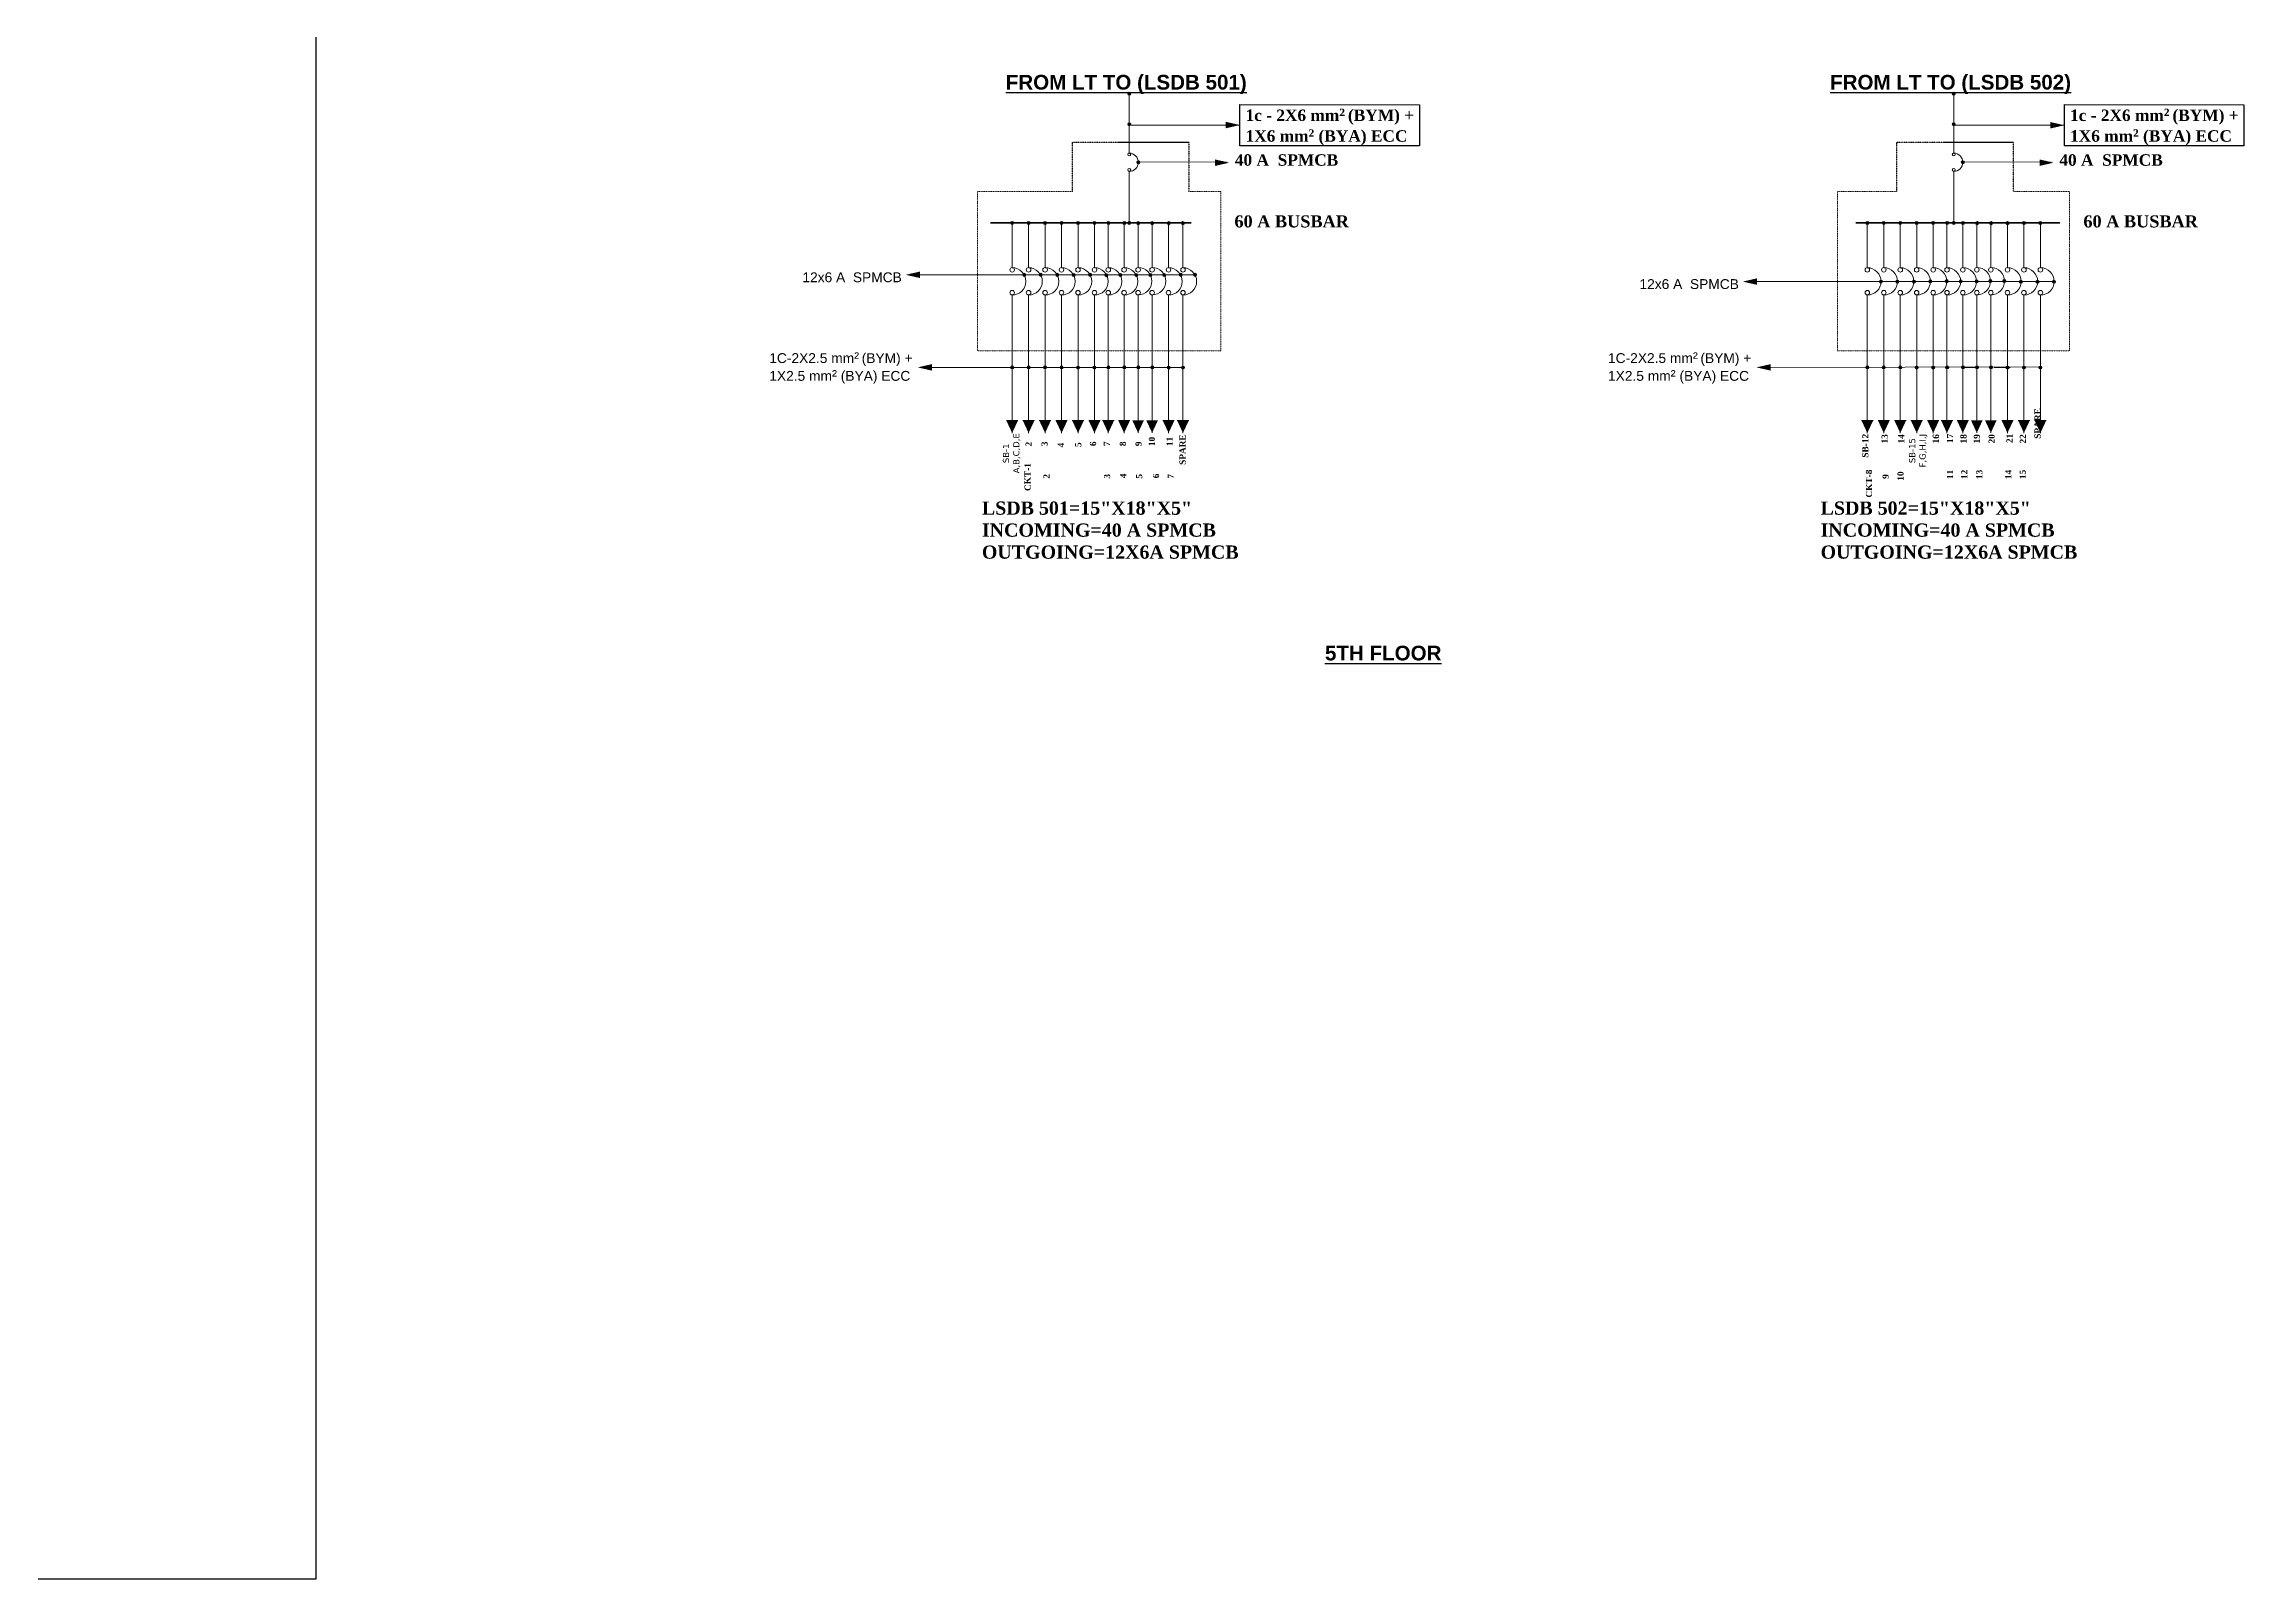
# Model space of a CAD drawing. Header units: inches. Extents: x -12 to 20935469, y -1604 to 24729220.
# Drawn here: x 20826106 to 20827175, y 24651419 to 24652165 of the extents above; entities that cross this region are included whole.
import ezdxf

# ---------------------------------------------------------------- set-up
doc = ezdxf.new("R2010")
doc.units = ezdxf.units.IN
doc.header["$LTSCALE"] = 0.03
doc.header["$MEASUREMENT"] = 0
for name, pattern in [('DASHDOT', [1, 0.5, -0.25, 0, -0.25]), ('DASHDOTX2', [2, 1, -0.5, 0, -0.5]), ('DOT', [0.25, 0, -0.25])]:
    doc.linetypes.add(name, pattern=pattern)
for name, color, linetype in [('AC TEXT', 151, 'DOT'), ('FDB', 5, 'Continuous'), ('H', 154, 'Continuous'), ('SSDB TXT', 7, 'Continuous'), ('TEXT', 7, 'Continuous')]:
    doc.layers.add(name, color=color, linetype=linetype)
for name, color, linetype, lineweight in [('CIRCUIT', 7, 'Continuous', 0), ('CKT-CABLE', 3, 'Continuous', 9), ('ELECT', 8, 'Continuous', 0), ('Power pts', 6, 'DASHDOTX2', 25), ('SB', 1, 'DASHDOT', 30)]:
    doc.layers.add(name, color=color, linetype=linetype, lineweight=lineweight)
doc.styles.add('MtXpl_Swis721_Lt_BT', font='swissl.ttf')
doc.styles.get("Standard").update_dxf_attribs({"font": 'timesbd.ttf'})

# ---------------------------------------------------------------- blocks, each defined once
blk = doc.blocks.new('CIRCUIT')
at = {"layer": 'CIRCUIT'}
h = blk.add_hatch(color=256, dxfattribs=at)
h.dxf.hatch_style = 1
h.paths.add_polyline_path([(-12531.4, -5028.8), (-12534.2, -5028.8), (-12531.4, -5034.8)])
h.paths.add_polyline_path([(-12528.6, -5028.8), (-12531.4, -5028.8), (-12531.4, -5034.8)])
at = {"layer": 'CIRCUIT', "linetype": 'ByBlock', "ltscale": 10}
for p, q in [((-12531.4, -4932.7), (-12531.4, -4954.4)), ((-12531.4, -4967.7), (-12531.4, -5028.8)), ((-12531.4, -5028.8), (-12531.4, -5034.8))]:
    blk.add_line(p, q, dxfattribs=at)
at = {"layer": 'CIRCUIT'}
blk.add_line((-12534.2, -5028.8), (-12528.6, -5028.8), dxfattribs=at)
at = {"layer": 'CIRCUIT', "linetype": 'ByBlock', "ltscale": 10}
for centre in [(-12531.4, -4955.5), (-12531.4, -4966.6)]:
    blk.add_circle(centre, 1.11, dxfattribs=at)
at = {"layer": 'CIRCUIT'}
blk.add_arc((-12531.4, -4961.1), 6.65, 270.0451, 89.9549, dxfattribs=at)
blk = doc.blocks.new('circle')
at = {"layer": 'H'}
h = blk.add_hatch(color=256, dxfattribs=at)
h.dxf.hatch_style = 1
h.paths.add_polyline_path([(20826700.3, 24643785.8, 1), (20826698.8, 24643785.8, 1)])
at = {"layer": 'CIRCUIT'}
blk.add_circle((20826699.6, 24643785.8), 0.744, dxfattribs=at)
blk = doc.blocks.new('LSDB CON')
at = {"layer": 'CIRCUIT'}
for p, q in [((20826699.4, 24647886.9), (20826699.4, 24647858.1)), ((20826699.4, 24647849.2), (20826699.4, 24647834.3)), ((20826699.4, 24647834.3), (20826699.4, 24647824.2))]:
    blk.add_line(p, q, dxfattribs=at)
for centre in [(20826699.4, 24647872.1), (20826699.4, 24647857.4), (20826699.4, 24647849.9)]:
    blk.add_circle(centre, 0.744, dxfattribs=at)
blk.add_arc((20826699.3, 24647853.6), 4.47, 270.9281, 89.0719, dxfattribs=at)
at = {"layer": 'AC TEXT'}
for p in [(-0.2, 4101.1), (-0.2, 4086.3), (4.2, 4067.8), (-0.2, 4038.3)]:
    blk.add_blockref('circle', p, dxfattribs=at)
blk = doc.blocks.new('A')
at = {"layer": 'Power pts'}
for points in [[(20826820.7, 24664131.2), (20826820.7, 24664155.2), (20826877.2, 24664155.2)], [(20826843.4, 24664155.2), (20826877.2, 24664155.2), (20826877.2, 24664131.2)]]:
    blk.add_lwpolyline(points, dxfattribs=at)

msp = doc.modelspace()

# ---------------------------------------------------------------- hatches: boundary and pattern name
at = {"layer": 'CIRCUIT', "linetype": 'ByBlock', "ltscale": 10}
h = msp.add_hatch(color=256, dxfattribs=at)
h.dxf.hatch_style = 1
h.paths.add_polyline_path([(20826637.7, 24651982.3), (20826634.9, 24651982.3), (20826637.7, 24651976.3)])
h.paths.add_polyline_path([(20826640.5, 24651982.3), (20826637.7, 24651982.3), (20826637.7, 24651976.3)])
h = msp.add_hatch(color=256, dxfattribs=at)
h.dxf.hatch_style = 1
h.paths.add_polyline_path([(20826644.5, 24651982.3), (20826641.7, 24651982.3), (20826644.5, 24651976.3)])
h.paths.add_polyline_path([(20826647.3, 24651982.3), (20826644.5, 24651982.3), (20826644.5, 24651976.3)])
h = msp.add_hatch(color=256, dxfattribs=at)
h.dxf.hatch_style = 1
h.paths.add_polyline_path([(20827045.2, 24651982.3), (20827042.4, 24651982.3), (20827045.2, 24651976.3)])
h.paths.add_polyline_path([(20827048, 24651982.3), (20827045.2, 24651982.3), (20827045.2, 24651976.3)])
h = msp.add_hatch(color=256, dxfattribs=at)
h.dxf.hatch_style = 1
h.paths.add_polyline_path([(20827052, 24651982.3), (20827049.2, 24651982.3), (20827052, 24651976.3)])
h.paths.add_polyline_path([(20827054.8, 24651982.3), (20827052, 24651982.3), (20827052, 24651976.3)])

# ---------------------------------------------------------------- linework, layer by layer
for p, q in [((20826637.7, 24652078.3), (20826637.7, 24652056.6)), ((20826644.5, 24652078.3), (20826644.5, 24652056.6)), ((20827045.2, 24652078.3), (20827045.2, 24652056.6)), ((20827052, 24652078.3), (20827052, 24652056.6)), ((20826576.5, 24652058.8), (20826576.5, 24652056.6)), ((20826588.9, 24652053.1), (20826588.9, 24652053.1)), ((20826604.9, 24652053.1), (20826604.9, 24652053.1)), ((20826637.7, 24652043.3), (20826637.7, 24651982.3)), ((20826644.5, 24652043.3), (20826644.5, 24651982.3)), ((20826997.2, 24652049.8), (20826997.2, 24652049.8)), ((20827013.2, 24652049.8), (20827013.2, 24652049.8)), ((20827045.2, 24652043.3), (20827045.2, 24651982.3)), ((20827052, 24652043.3), (20827052, 24651982.3)), ((20826583.1, 24652008), (20826583.1, 24652008)), ((20826990.6, 24652008), (20826990.6, 24652008)), ((20826637.7, 24651982.3), (20826637.7, 24651976.3)), ((20826644.5, 24651982.3), (20826644.5, 24651976.3)), ((20827045.2, 24651982.3), (20827045.2, 24651976.3)), ((20827052, 24651982.3), (20827052, 24651976.3))]:
    msp.add_line(p, q, dxfattribs=at)
for centre in [(20826637.7, 24652055.5), (20826644.5, 24652055.5), (20827045.2, 24652055.5), (20827052, 24652055.5), (20826637.7, 24652044.4), (20826644.5, 24652044.4), (20827045.2, 24652044.4), (20827052, 24652044.4)]:
    msp.add_circle(centre, 1.11, dxfattribs=at)
for centre in [(20826637.7, 24652050), (20826644.5, 24652050), (20827045.2, 24652050), (20827052, 24652050)]:
    msp.add_arc(centre, 6.65, 270.0451, 89.9549, dxfattribs=at)
at = {"layer": 'CKT-CABLE', "transparency": 33554666}
for p, q in [((20826633.4, 24652125.9), (20826687.2, 24652125.9)), ((20827033.9, 24652125.8), (20827087.8, 24652125.8)), ((20826637.7, 24652108.1), (20826680.7, 24652107.9)), ((20827038.3, 24652108.1), (20827081.3, 24652107.9)), ((20826527, 24652053.1), (20826665.3, 24652053.1)), ((20826933.7, 24652049.8), (20827083.3, 24652049.9)), ((20826944, 24652008.1), (20827076.8, 24652008.3)), ((20826536.5, 24652008.1), (20826653.3, 24652008.1)), ((20826646.2, 24652008.1), (20826659.5, 24652008.1)), ((20827037.7, 24652008.1), (20827042, 24652008.1)), ((20827040.2, 24652008.1), (20827046.1, 24652008.1)), ((20827053.7, 24652008.1), (20827061.4, 24652008.1))]:
    msp.add_line(p, q, dxfattribs=at)
at = {"layer": 'CKT-CABLE'}
for points in [[(20826687.2, 24652125.9, 0, 3.14, 0), (20826680.3, 24652125.9, 3.14, 3.14, 0)], [(20827087.8, 24652125.8, 0, 3.14, 0), (20827080.9, 24652125.8, 3.14, 3.14, 0)], [(20826682, 24652107.6, 0, 3.14, 0), (20826675.1, 24652107.6, 3.14, 3.14, 0)], [(20827082.5, 24652107.6, 0, 3.14, 0), (20827075.7, 24652107.6, 3.14, 3.14, 0)], [(20826524.8, 24652053.1, 0, 3.14, 0), (20826531.7, 24652053.1, 3.14, 3.14, 0)], [(20826931.5, 24652049.8, 0, 3.14, 0), (20826938.4, 24652049.8, 3.14, 3.14, 0)], [(20826530.6, 24652008.1, 0, 3.14, 0), (20826537.5, 24652008.1, 3.14, 3.14, 0)], [(20826938.1, 24652008.1, 0, 3.14, 0), (20826945, 24652008.1, 3.14, 3.14, 0)]]:
    msp.add_lwpolyline(points, format="xyseb", dxfattribs=at)
at = {"layer": 'Defpoints'}
msp.add_lwpolyline([(20823799.3, 24652877.6), (20826238.2, 24652877.6), (20826238.2, 24651419.1), (20823799.3, 24651419.1)], close=True, dxfattribs=at)
at = {"layer": 'ELECT', "color": 5, "linetype": 'ByBlock', "lineweight": 35, "ltscale": 10}
for p, q in [((20826566, 24652078.3), (20826634.5, 24652078.3)), ((20826632.6, 24652078.3), (20826663.5, 24652078.3)), ((20826986.5, 24652078.3), (20827042, 24652078.3)), ((20827040.2, 24652078.3), (20827085.5, 24652078.3))]:
    msp.add_line(p, q, dxfattribs=at)
at = {"layer": 'Power pts', "lineweight": 0}
for points in [[(20826630.9, 24652016.2), (20826559.7, 24652016.2), (20826559.7, 24652093.6), (20826605.8, 24652093.6)], [(20826662.2, 24652093.6), (20826677.9, 24652093.6), (20826677.9, 24652016.2), (20826630.9, 24652016.2)], [(20827038.4, 24652016.2), (20826977.5, 24652016.2), (20826977.5, 24652093.6), (20827006.3, 24652093.6)], [(20827062.8, 24652093.6), (20827090.3, 24652093.6), (20827090.3, 24652016.2), (20827038.4, 24652016.2)]]:
    msp.add_lwpolyline(points, dxfattribs=at)
at = {"layer": 'SB', "color": 1, "linetype": 'ByBlock', "lineweight": -2}
for points in [[(20826687.2, 24652135.9), (20826774.4, 24652135.8), (20826774.4, 24652115.8), (20826687.2, 24652115.8)], [(20827087.8, 24652135.9), (20827175, 24652135.8), (20827175, 24652115.8), (20827087.8, 24652115.8)]]:
    msp.add_lwpolyline(points, close=True, dxfattribs=at)

# ---------------------------------------------------------------- block references
at = {"layer": 'AC TEXT'}
for name, p in [('LSDB CON', (-66, 4254.2)), ('LSDB CON', (334.6, 4254.2)), ('circle', (-123.1, 8292.5)), ('circle', (-115.1, 8292.5)), ('circle', (-107.1, 8292.5)), ('circle', (-99.1, 8292.5)), ('circle', (-91.1, 8292.5)), ('circle', (-83.1, 8292.5)), ('circle', (-83.1, 8292.5)), ('circle', (-76.3, 8292.5)), ('circle', (-68.6, 8292.5)), ('circle', (-61.8, 8292.4)), ('circle', (-55, 8292.4)), ('circle', (-47, 8292.4)), ('circle', (-40.1, 8292.4)), ('circle', (292.4, 8292.5)), ('circle', (300.4, 8292.5)), ('circle', (308.4, 8292.5)), ('circle', (316.4, 8292.5)), ('circle', (324.4, 8292.5)), ('circle', (324.4, 8292.5)), ('circle', (331.2, 8292.5)), ('circle', (338.9, 8292.5)), ('circle', (345.7, 8292.4)), ('circle', (352.5, 8292.4)), ('circle', (360.5, 8292.4)), ('circle', (368.5, 8292.5)), ('circle', (376.5, 8292.5)), ('circle', (-117.2, 8267.3)), ('circle', (-109.2, 8267.3)), ('circle', (-101.2, 8267.3)), ('circle', (-93.2, 8267.2)), ('circle', (-85.2, 8267.3)), ('circle', (-77.3, 8267.1)), ('circle', (-70.5, 8267.2)), ('circle', (-62.8, 8267.2)), ('circle', (-55.9, 8267.2)), ('circle', (-49.2, 8267.2)), ('circle', (-41.2, 8267.3)), ('circle', (-34.2, 8267.3)), ('circle', (299, 8264)), ('circle', (307, 8264)), ('circle', (315.1, 8264)), ('circle', (323, 8264.1)), ('circle', (331, 8264.2)), ('circle', (337.8, 8264.1)), ('circle', (345.5, 8264.1)), ('circle', (352.2, 8264.3)), ('circle', (359, 8264.3)), ('circle', (367, 8263.9)), ('circle', (375.1, 8263.9)), ('circle', (383.1, 8263.9)), ('circle', (-123.1, 8222.3)), ('circle', (-115.1, 8222.3)), ('circle', (-107.1, 8222.3)), ('circle', (-99.1, 8222.3)), ('circle', (-91.1, 8222.2)), ('circle', (-83.1, 8222.2)), ('circle', (-76.3, 8222.3)), ('circle', (-68.6, 8222.3)), ('circle', (-61.8, 8222.3)), ('circle', (-55, 8222.3)), ('circle', (-47, 8222.2)), ('circle', (-40.1, 8222.2)), ('circle', (292.4, 8222.3)), ('circle', (300.4, 8222.3)), ('circle', (308.4, 8222.3)), ('circle', (316.4, 8222.2)), ('circle', (324.4, 8222.2)), ('circle', (331.2, 8222.3)), ('circle', (338.9, 8222.3)), ('circle', (345.7, 8222.3)), ('circle', (352.5, 8222.3)), ('circle', (360.5, 8222.2)), ('circle', (368.5, 8222.2)), ('circle', (376.5, 8222.2))]:
    msp.add_blockref(name, p, dxfattribs=at)
at = {"layer": 'CIRCUIT', "linetype": 'ByBlock', "ltscale": 10}
for p in [(20839107.9, 24657011), (20839115.9, 24657011), (20839123.9, 24657011), (20839131.9, 24657011), (20839139.9, 24657011), (20839147.9, 24657011), (20839154.6, 24657011), (20839162.3, 24657011), (20839183.9, 24657011), (20839190.9, 24657011), (20839523.4, 24657011), (20839531.4, 24657011), (20839539.4, 24657011), (20839547.4, 24657011), (20839555.4, 24657011), (20839562.1, 24657011), (20839569.8, 24657011), (20839591.5, 24657011), (20839599.5, 24657011), (20839607.5, 24657011)]:
    msp.add_blockref('CIRCUIT', p, dxfattribs=at)
at = {"layer": 'SSDB TXT'}
for p in [(-214.9, -12037.6), (185.6, -12037.6)]:
    msp.add_blockref('A', p, dxfattribs=at)

# ---------------------------------------------------------------- texts
at = {"layer": 'FDB', "color": 3, "char_height": 7.15, "width": 320.294, "attachment_point": 1}
for s, insert in [('{\\fArial|b1|i0|c0|p34;\\LFROM LT TO (LSDB 501)}', (20826573.4, 24652150.3)), ('{\\fArial|b1|i0|c0|p34;\\LFROM LT TO (LSDB 502)}', (20826973.9, 24652150.3)), ('{\\fArial|b1|i0|c0|p34;\\L5TH FLOOR}', (20826728.5, 24651872.8))]:
    msp.add_mtext(s, dxfattribs=dict(at, insert=insert))
at = {"layer": 'TEXT', "style": 'MtXpl_Swis721_Lt_BT'}
for p in [(20826474.6, 24652049.5), (20826881.3, 24652046.2)]:
    msp.add_text('12x6 A  SPMCB', height=4.786, dxfattribs=at).set_placement(p)
at = {"layer": 'TEXT', "color": 0, "char_height": 5.571, "width": 251.33, "attachment_point": 1}
for s, insert in [('1c - 2X6 mm{\\H1.0833x;²\\fMS Shell Dlg 2|b0|i0|c0|p0;\\H0.65385x; }(BYM) +\\P1X6 mm{\\H1.0833x;²} (BYA) ECC', (20826689.9, 24652133.9)), ('1c - 2X6 mm{\\H1.0833x;²\\fMS Shell Dlg 2|b0|i0|c0|p0;\\H0.65385x; }(BYM) +\\P1X6 mm{\\H1.0833x;²} (BYA) ECC', (20827090.5, 24652133.9)), ('40 A  SPMCB', (20826684.7, 24652111.7)), ('40 A  SPMCB', (20827085.3, 24652111.7))]:
    msp.add_mtext(s, dxfattribs=dict(at, insert=insert))
at = {"layer": 'TEXT', "attachment_point": 1}
for s, insert, char_height, width in [('60 A BUSBAR', (20826684.5, 24652082), 5.865, 63786.51), ('60 A BUSBAR', (20827097, 24652082), 5.865, 63786.51), ('{\\fSwis721 Lt BT|b0|i0|c0|p34;\\C0;1C-2X2.5 mm\\H1.0833x;²\\fMS Shell Dlg 2|b0|i0|c0|p0;\\H0.65385x; \\fSwis721 Lt BT|b0|i0|c0|p34;\\H1.4118x;(BYM) +\\P1X2.5 mm\\H1.0833x;²\\H0.92311x; (BYA) ECC\\P\\fArial|b0|i0|c0|p34;\\H0.8571x;\\C256;          }', (20826458.5, 24652015.4), 4.7862, 76.393), ('{\\fSwis721 Lt BT|b0|i0|c0|p34;\\C0;1C-2X2.5 mm\\H1.0833x;²\\fMS Shell Dlg 2|b0|i0|c0|p0;\\H0.65385x; \\fSwis721 Lt BT|b0|i0|c0|p34;\\H1.4118x;(BYM) +\\P1X2.5 mm\\H1.0833x;²\\H0.92311x; (BYA) ECC\\P\\fArial|b0|i0|c0|p34;\\H0.8571x;\\C256;          }', (20826866, 24652015.4), 4.7862, 76.393), ('LSDB 501=15"X18"X5"\\PINCOMING=40 A SPMCB\\POUTGOING=12X6A SPMCB\\P                        \\P                    ', (20826561.8, 24651942.9), 6.414, 63786.51), ('LSDB 502=15"X18"X5"\\PINCOMING=40 A SPMCB\\POUTGOING=12X6A SPMCB\\P                       \\P                    ', (20826969.3, 24651942.9), 6.414, 63786.51)]:
    msp.add_mtext(s, dxfattribs=dict(at, insert=insert, char_height=char_height, width=width))
at = {"layer": 'TEXT', "char_height": 3, "width": 6.61, "attachment_point": 1, "rotation": 90}
for s, insert in [('SPARE {\\H0.8571x;    }', (20827073.2, 24651973.4)), ('\\pxqc;2{\\H0.8571x;\\P          }', (20826583, 24651967.5)), ('3{\\H0.8571x;    }', (20826590.7, 24651969.8)), ('\\pxqc;4{\\H0.8571x; \\P       }', (20826598.7, 24651967)), ('\\pxqc;5{\\H0.8571x; \\P       }', (20826607.1, 24651967.2)), ('6{\\H0.8571x;     }', (20826614.3, 24651969.8)), ('7', (20826621, 24651969.8)), ('8', (20826628.8, 24651969.8)), ('9', (20826636.4, 24651969.8)), ('10', (20826642.9, 24651969.8)), ('11', (20826651.5, 24651969.8)), ('SPARE {\\H0.8571x;    }', (20826657.8, 24651960.7)), ('SB-12', (20826989.5, 24651964.2)), ('13', (20826998.9, 24651971.1)), ('14', (20827007, 24651971.1)), ('16', (20827023.8, 24651971.1)), ('17', (20827030.7, 24651971.3)), ('18', (20827037.2, 24651971.1)), ('19', (20827043.7, 24651971.1)), ('20', (20827050.9, 24651971.1)), ('21', (20827059.6, 24651971.3)), ('22', (20827066.1, 24651971.1)), ('\\pxqc;\\PCKT-1{\\H0.8571x;         }', (20826577.5, 24651951.5)), ('2{\\H0.8571x;  }', (20826591.7, 24651954)), ('3', (20826621.1, 24651954)), ('4', (20826629, 24651954.2)), ('5', (20826636.7, 24651954)), ('6', (20826644.9, 24651954.2)), ('7', (20826652, 24651954)), ('\\pxqc;\\PCKT-8{\\H0.8571x;         }', (20826986.3, 24651948.3)), ('9', (20826999.4, 24651953.9)), ('10', (20827006.6, 24651953)), ('11', (20827030.7, 24651953.8)), ('12', (20827037.6, 24651953.8)), ('13', (20827044.9, 24651953.8)), ('14', (20827059, 24651953.8)), ('15', (20827066, 24651953.8))]:
    msp.add_mtext(s, dxfattribs=dict(at, insert=insert))
at = {"layer": 'TEXT', "char_height": 3, "attachment_point": 1, "rotation": 90}
for s, insert in [('\\pxqc;{\\fVerdana|b0|i0|c0|p34;SB-1\\PA,B,C,D,E}', (20826572, 24651958.9)), ('\\pxqc;{\\fVerdana|b0|i0|c0|p34;SB-15\\PF,G,H,I,J}', (20827012.3, 24651960.2))]:
    msp.add_mtext_dynamic_manual_height_columns(s, width=14.853, gutter_width=0.0767, heights=[0], dxfattribs=dict(at, insert=insert))

doc.saveas('drawing.dxf')
